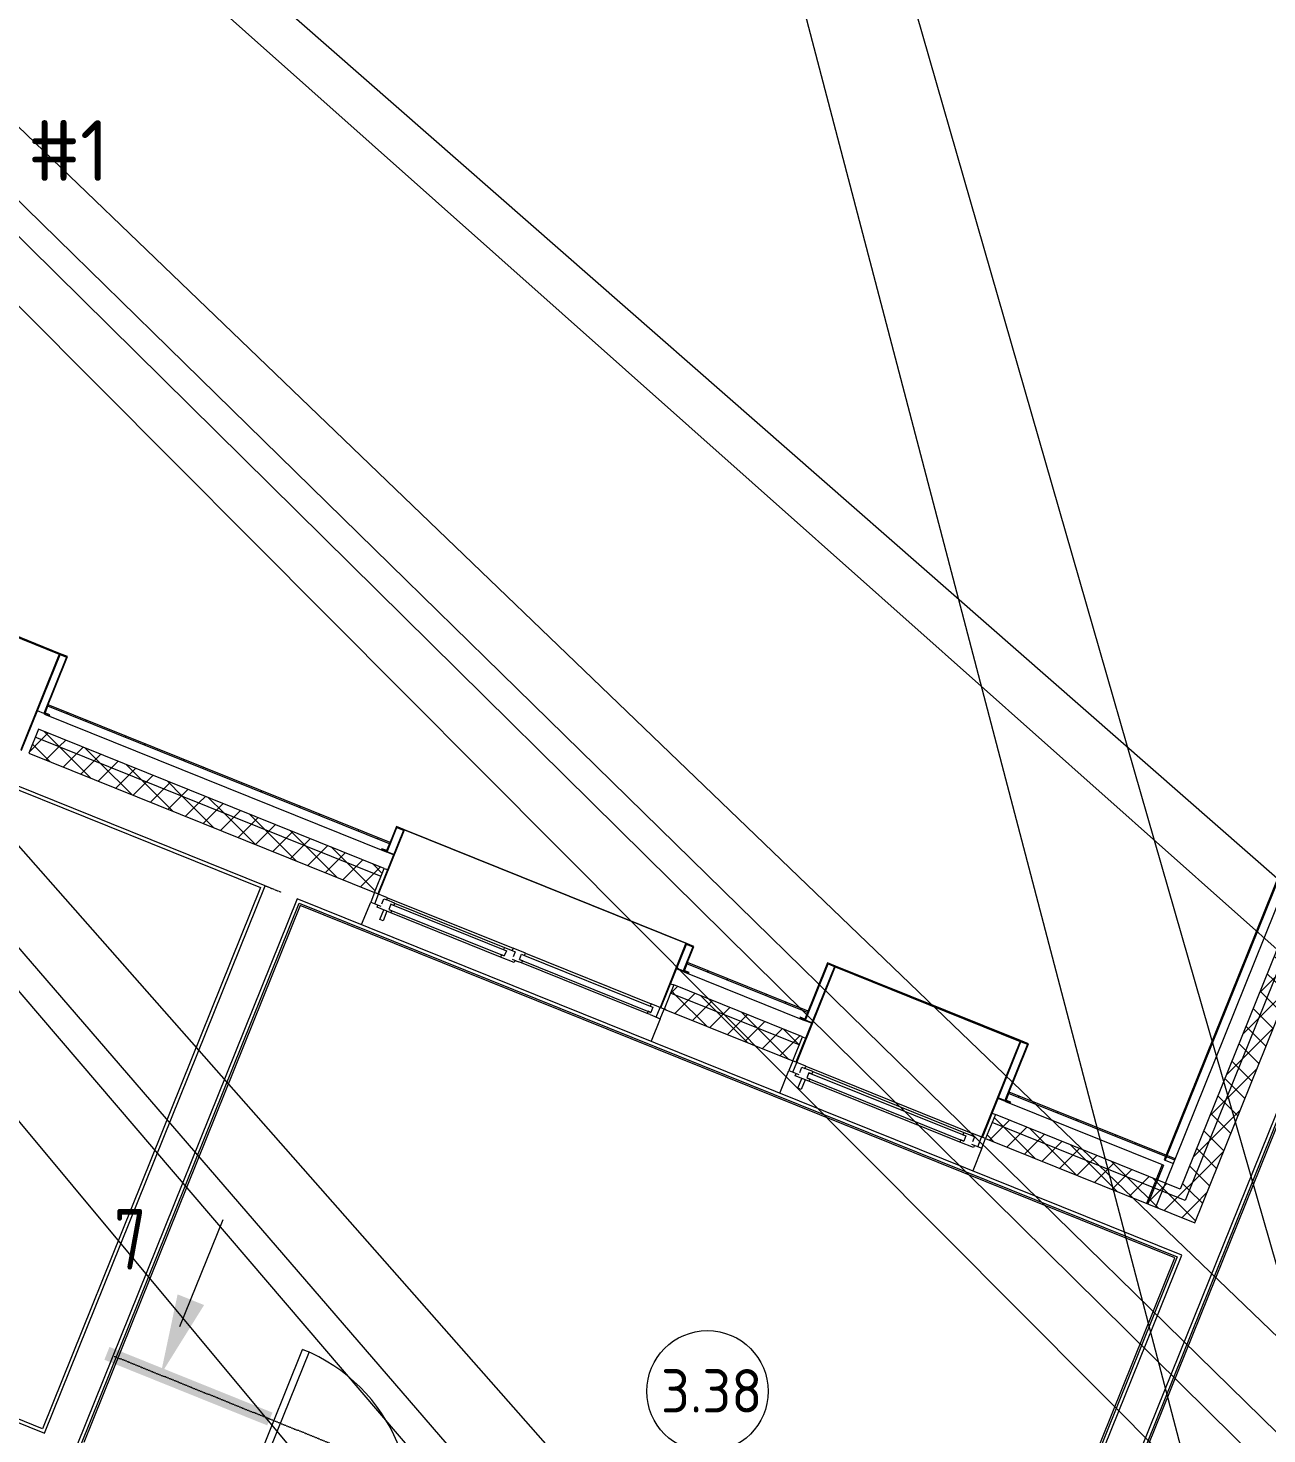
# Model space of a CAD drawing. Header units: millimetres. Extents: x -584918 to 2941280, y 3000189 to 4229862.
# Drawn here: x 172452 to 179597, y 4034362 to 4042472 of the extents above; entities that cross this region are included whole.
import ezdxf

# ---------------------------------------------------------------- set-up
doc = ezdxf.new("R2010")
doc.units = ezdxf.units.MM
for name, pattern in [('ASVP_Линия разреза', [20, 0, -10, 0, -10]), ('ASVP_Невидимые', [5, 3, -2]), ('ASVP_Штриховая_ш3 п1_5', [4.5, 3, -1.5])]:
    doc.linetypes.add(name, pattern=pattern)
for name, color, linetype, lineweight in [('_ Окна', 7, 'Continuous', 0), ('Аннотация', 7, 'Continuous', 0), ('Двери', 7, 'Continuous', 0), ('Линии разделители', 7, 'ASVP_Штриховая_ш3 п1_5', 0), ('Марки помещений', 7, 'Continuous', 0), ('Обобщенные модели', 7, 'Continuous', 0), ('Окна', 7, 'Continuous', 0), ('Разрезы', 7, 'Continuous', 0), ('Стены внутренние', 7, 'Continuous', 0), ('Стены наружные', 7, 'Continuous', 0), ('Стены отделка', 7, 'Continuous', 0), ('Стены перегородки', 7, 'Continuous', 0), ('Стены штриховка', 7, 'Continuous', 0), ('экспертиза ДУ пояснения', 6, 'Continuous', 0), ('экспертиза условные обозначения', 1, 'Continuous', 0)]:
    doc.layers.add(name, color=color, linetype=linetype, lineweight=lineweight)
doc.styles.add('GOST Common_1', font='', dxfattribs={"height": 700})
doc.styles.add('GOST Common_2', font='', dxfattribs={"height": 500})
doc.styles.add('GOST Common_5', font='', dxfattribs={"width": 0.9, "height": 500})
doc.styles.get('GOST Common_1').set_extended_font_data('GOST Common')
doc.styles.get('GOST Common_2').set_extended_font_data('GOST Common')
doc.styles.get('GOST Common_5').set_extended_font_data('GOST Common')
pattern_1 = [(45, (188753.27, 4005092.9), (-235.7317, 235.7317), []), (45, (188910.42, 4005092.9), (-235.7317, 235.7317), [])]
pattern_2 = [(45, (188753.27, 4005092.92), (-70.71068, 70.71068), []), (135, (188753.27, 4005092.92), (-70.71068, -70.71068), [])]

# ---------------------------------------------------------------- blocks, each defined once
blk = doc.blocks.new('Окно_ПВХ_1Створка_1Фрамуга-верх - ОП_2100_h_х1150_1ст1фр-7962691-АР Этаж 03')
at = {"layer": '_ Окна'}
for p, q in [((-519, 100), (-600, 100)), ((-600, 100), (-600, 40)), ((-575, 40), (-575, 100)), ((-537, 54), (-537, 86)), ((-537, 86), (-519, 86)), ((-519, 86), (-519, 100)), ((-470, 86), (-519, 86)), ((-470, 86), (-470, 72)), ((470, 86), (470, 72)), ((470, 86), (519, 86)), ((519, 100), (519, 86)), ((600, 100), (519, 100)), ((519, 86), (537, 86)), ((537, 86), (537, 54)), ((575, 40), (575, 100)), ((600, 40), (600, 100)), ((-600, 40), (-537, 40)), ((-555, 26), (-555, 40)), ((-470, 26), (-555, 26)), ((-488, 72), (-488, 40)), ((-470, 72), (-488, 72)), ((-488, 72), (488, 72)), ((-488, 40), (-470, 40)), ((-488, 40), (488, 40)), ((-470, 40), (-470, 26)), ((470, 72), (488, 72)), ((470, 40), (470, 26)), ((488, 40), (470, 40)), ((555, 26), (470, 26)), ((488, 72), (488, 40)), ((537, 40), (600, 40)), ((555, 40), (555, 26))]:
    blk.add_line(p, q, dxfattribs=at)
at = {"layer": 'Окна'}
for p, q in [((-519, 100), (519, 100)), ((-470, 86), (470, 86)), ((-513.5, -34), (-513.5, 26)), ((-493.5, 26), (-493.5, -34)), ((470, 26), (-470, 26)), ((-493.5, -34), (-513.5, -34))]:
    blk.add_line(p, q, dxfattribs=at)
blk = doc.blocks.new('Откос с зашивкой _верх_низ_ - Откос-7923133-АР Этаж 03')
at = {"layer": 'Обобщенные модели'}
for p, q in [((-1180, 300), (-1180, -300)), ((-1175, 300), (-1180, 300)), ((-1175, -300), (-1175, 300)), ((1180, 300), (1175, 300)), ((1175, 300), (1175, -300)), ((1180, -300), (1180, 300)), ((-1220, 55), (-1255, 55)), ((-1255, 55), (-1255, 50)), ((-1255, 50), (-1225, 50)), ((-1225, 50), (-1225, -300)), ((-1220, -295), (-1220, 55)), ((-1220, 55), (-1180, 55)), ((1180, 55), (1220, 55)), ((1255, 55), (1220, 55)), ((1220, 55), (1220, -295)), ((1225, -300), (1225, 50)), ((1225, 50), (1255, 50)), ((1255, 50), (1255, 55)), ((-1225, -300), (-1175, -300)), ((-1175, -295), (-1220, -295)), ((-1180, -300), (-1175, -300)), ((-1175, -300), (-1175, -295)), ((1175, -295), (-1175, -295)), ((-1175, -300), (1175, -300)), ((1175, -300), (-1175, -300)), ((1220, -295), (1175, -295)), ((1175, -295), (1175, -300)), ((1175, -300), (1180, -300)), ((1175, -300), (1225, -300))]:
    blk.add_line(p, q, dxfattribs=at)
blk = doc.blocks.new('Откос с зашивкой _верх_низ_ - Откос-V72-АР Этаж 03')
at = {"layer": 'Обобщенные модели'}
for p, q in [((-880, 300), (-880, -100)), ((-875, -100), (-875, 300)), ((875, 300), (875, -100)), ((880, -100), (880, 300)), ((-920, 55), (-955, 55)), ((-955, 55), (-955, 50)), ((-955, 50), (-925, 50)), ((-925, 50), (-925, -100)), ((-920, -95), (-920, 55)), ((-920, 55), (-880, 55)), ((880, 55), (920, 55)), ((955, 55), (920, 55)), ((920, 55), (920, -95)), ((925, -100), (925, 50)), ((925, 50), (955, 50)), ((955, 50), (955, 55)), ((-925, -100), (-875, -100)), ((-875, -95), (-920, -95)), ((-880, -100), (-875, -100)), ((-875, -100), (-875, -95)), ((-875, -100), (875, -100)), ((875, -100), (-875, -100)), ((920, -95), (875, -95)), ((875, -95), (875, -100)), ((875, -100), (880, -100)), ((875, -100), (925, -100))]:
    blk.add_line(p, q, dxfattribs=at)
blk = doc.blocks.new('Откос с зашивкой _верх_низ_ - Откос-7924463-АР Этаж 03')
at = {"layer": 'Обобщенные модели'}
for p, q in [((-580, 300), (-580, -300)), ((-575, -300), (-575, 300)), ((575, 300), (575, -300)), ((580, -300), (580, 300)), ((-620, 55), (-655, 55)), ((-655, 55), (-655, 50)), ((-655, 50), (-625, 50)), ((-625, 50), (-625, -300)), ((-620, -295), (-620, 55)), ((-620, 55), (-580, 55)), ((580, 55), (620, 55)), ((655, 55), (620, 55)), ((620, 55), (620, -295)), ((625, -300), (625, 50)), ((625, 50), (655, 50)), ((655, 50), (655, 55)), ((-625, -300), (-575, -300)), ((-575, -295), (-620, -295)), ((-580, -300), (-575, -300)), ((-575, -300), (-575, -295)), ((575, -295), (-575, -295)), ((-575, -300), (575, -300)), ((575, -300), (-575, -300)), ((620, -295), (575, -295)), ((575, -295), (575, -300)), ((575, -300), (580, -300)), ((575, -300), (625, -300))]:
    blk.add_line(p, q, dxfattribs=at)
blk = doc.blocks.new('ASVP_ДверьДеревянная_1 полотно - Входная_внутр_ 1000х2000h_полотно_ Г Пр _950 в свету_-7487840-АР Этаж 03')
at = {"layer": 'Двери', "lineweight": 18}
for p, q in [((-500, 1100), (-460, 1100)), ((-500, 100), (-500, 1100)), ((-460, 1100), (-460, 100)), ((-530, 100), (-500, 100)), ((-530, 30), (-530, 100)), ((-460, 100), (-500, 100)), ((-500, 100), (-500, 60)), ((500, 100), (530, 100)), ((500, 60), (500, 100)), ((530, 100), (530, 30)), ((-490, 30), (-530, 30)), ((-500, 60), (-490, 60)), ((-490, 60), (-490, 30)), ((490, 60), (500, 60)), ((490, 30), (490, 60)), ((530, 30), (490, 30))]:
    blk.add_line(p, q, dxfattribs=at)
at = {"layer": 'Двери', "linetype": 'ASVP_Невидимые', "lineweight": 18}
for p, q in [((-550, 100), (-530, 100)), ((-550, 30), (-550, 100)), ((-530, 100), (-530, 30)), ((530, 100), (550, 100)), ((530, 30), (530, 100)), ((550, 100), (550, 30)), ((-530, 30), (-550, 30)), ((550, 30), (530, 30))]:
    blk.add_line(p, q, dxfattribs=at)
at = {"layer": 'Двери'}
blk.add_arc((-500, 100), 1000, 0, 90, dxfattribs=at)
blk = doc.blocks.new('Окно_ПВХ_2Створки_1Фрамуга-верх - ОП_2100_h_х1750_2ст1фр-7979835-АР Этаж 03')
at = {"layer": '_ Окна'}
for p, q in [((-819, 100), (-900, 100)), ((-900, 100), (-900, 40)), ((-875, 40), (-875, 100)), ((-837, 54), (-837, 86)), ((-837, 86), (-819, 86)), ((-819, 86), (-819, 100)), ((-770, 86), (-819, 86)), ((-770, 86), (-770, 72)), ((-87, 86), (-87, 72)), ((-87, 86), (-38, 86)), ((38, 100), (-38, 100)), ((-38, 100), (-38, 86)), ((-38, 86), (-20, 86)), ((-20, 86), (-20, 54)), ((20, 54), (20, 86)), ((20, 86), (38, 86)), ((38, 86), (38, 100)), ((38, 86), (819, 86)), ((819, 100), (819, 86)), ((900, 100), (819, 100)), ((819, 86), (837, 86)), ((837, 86), (837, 54)), ((875, 40), (875, 100)), ((900, 40), (900, 100)), ((-900, 40), (-837, 40)), ((-855, 26), (-855, 40)), ((-770, 26), (-855, 26)), ((-788, 72), (-788, 40)), ((-770, 72), (-788, 72)), ((-788, 72), (-69, 72)), ((-788, 40), (-770, 40)), ((-788, 40), (-69, 40)), ((-770, 40), (-770, 26)), ((-87, 72), (-69, 72)), ((-87, 40), (-87, 26)), ((-69, 40), (-87, 40)), ((-2, 26), (-87, 26)), ((-69, 72), (-69, 40)), ((-20, 40), (20, 40)), ((-2, 40), (-2, 26)), ((20, 54), (837, 54)), ((20, 54), (38, 54)), ((38, 40), (20, 40)), ((38, 54), (38, 40)), ((819, 54), (819, 40)), ((837, 54), (819, 54)), ((837, 40), (819, 40)), ((837, 40), (900, 40))]:
    blk.add_line(p, q, dxfattribs=at)
at = {"layer": 'Окна'}
for p, q in [((-819, 100), (-38, 100)), ((-770, 86), (-87, 86)), ((38, 100), (819, 100)), ((-813.5, -34), (-813.5, 26)), ((-793.5, 26), (-793.5, -34)), ((-87, 26), (-770, 26)), ((819, 40), (38, 40)), ((-793.5, -34), (-813.5, -34))]:
    blk.add_line(p, q, dxfattribs=at)
blk = doc.blocks.new('Разрез - Номер вида сзади_3_5 мм-64069-АР Этаж 03')
at = {"layer": 'Разрезы'}
for points in [[(9.798, 0.404), (9.798, -0.394), (-0.333, -0.394), (-0.333, 0.404)], [(2.176, -4.675), (3, 0), (3.824, -4.675)]]:
    blk.add_hatch(color=256, dxfattribs=at).paths.add_polyline_path(points)
at = {"layer": 'Разрезы', "lineweight": 20}
blk.add_line((3, -3), (3, -9.663), dxfattribs=at)
blk = doc.blocks.new('ASVP_Марка_Помещение_ДваЗначения - Номер Площадь-685795-АР Этаж 03')
at = {"layer": 'Марки помещений'}
blk.add_circle((0, 0), 3.5, dxfattribs=at)

msp = doc.modelspace()

# ---------------------------------------------------------------- hatches: boundary and pattern name
at = {"layer": 'Стены наружные'}
h = msp.add_hatch(dxfattribs=at)
h.set_pattern_fill('FP_1', color=256, style=0, pattern_type=2)
h.set_pattern_definition(pattern_2)
h.paths.add_polyline_path([(179125.283, 4035709.197), (179143.972, 4035755.573), (178030.949, 4036204.105), (178012.26, 4036157.729), (179105.902, 4035717.008)])
h.paths.add_polyline_path([(176899.238, 4036606.26), (176917.926, 4036652.636), (176175.911, 4036951.657), (176157.222, 4036905.281), (176885.048, 4036611.979)])
h.paths.add_polyline_path([(174487.688, 4037578.079), (174506.377, 4037624.455), (172512.212, 4038428.074), (172493.523, 4038381.698), (174473.499, 4037583.797)])
h.paths.add_polyline_path([(170221.101, 4039297.449), (170239.79, 4039343.825), (168199.249, 4040166.133), (168180.56, 4040119.757), (170183.724, 4039312.512)])
h.paths.add_polyline_path([(166511.026, 4040792.555), (166529.561, 4040838.993), (165787.7, 4041137.952), (165769.011, 4041091.576), (166496.836, 4040798.273)])
h = msp.add_hatch(dxfattribs=at)
h.set_pattern_fill('FP_1', color=256, style=0, pattern_type=2)
h.set_pattern_definition(pattern_2)
h.paths.add_polyline_path([(179180.657, 4035579.068), (179218.035, 4035671.82), (178012.26, 4036157.729), (177974.883, 4036064.977), (179143.972, 4035593.851)])
h.paths.add_polyline_path([(176861.86, 4036513.508), (176899.238, 4036606.26), (176157.222, 4036905.281), (176119.845, 4036812.529), (176839.433, 4036522.546)])
h.paths.add_polyline_path([(174450.311, 4037485.327), (174487.688, 4037578.079), (172493.523, 4038381.698), (172456.145, 4038288.946), (174427.884, 4037494.364)])
h.paths.add_polyline_path([(170183.724, 4039204.698), (170221.101, 4039297.449), (168180.56, 4040119.757), (168143.182, 4040027.005), (170169.28, 4039210.518)])
h.paths.add_polyline_path([(166473.648, 4040699.803), (166511.026, 4040792.555), (165861.763, 4041054.198), (165824.385, 4040961.446), (166470.213, 4040701.187)])
h = msp.add_hatch(dxfattribs=at)
h.set_pattern_fill('FP_6', color=256, style=0, pattern_type=2)
h.set_pattern_definition(pattern_1)
h.paths.add_polyline_path([(174536.265, 4037765.507), (174539.256, 4037772.927), (172567.804, 4038567.392), (172565.288, 4038559.781), (174517.852, 4037772.927)])
h = msp.add_hatch(dxfattribs=at)
h.set_pattern_fill('FP_6', color=256, style=0, pattern_type=2)
h.set_pattern_definition(pattern_1)
h.paths.add_polyline_path([(179011.115, 4035939.568), (179729.139, 4037721.332), (179721.719, 4037724.322), (179003.695, 4035942.558)])
h = msp.add_hatch(dxfattribs=at)
h.set_pattern_fill('FP_1', color=256, style=0, pattern_type=2)
h.set_pattern_definition(pattern_2)
h.paths.add_polyline_path([(179143.972, 4035755.573), (179854.147, 4037517.859), (179807.771, 4037536.548), (179097.596, 4035774.262), (179105.902, 4035770.915)])
h = msp.add_hatch(dxfattribs=at)
h.set_pattern_fill('FP_1', color=256, style=0, pattern_type=2)
h.set_pattern_definition(pattern_2)
h.paths.add_polyline_path([(179218.035, 4035671.82), (179928.21, 4037434.106), (179835.458, 4037471.483), (179125.283, 4035709.197), (179180.657, 4035686.882)])
h = msp.add_hatch(dxfattribs=at)
h.set_pattern_fill('FP_6', color=256, style=0, pattern_type=2)
h.set_pattern_definition(pattern_1)
h.paths.add_polyline_path([(176947.815, 4036793.688), (176950.805, 4036801.108), (176255.166, 4037081.441), (176252.175, 4037074.021), (176934.885, 4036798.899)])
h = msp.add_hatch(dxfattribs=at)
h.set_pattern_fill('FP_6', color=256, style=0, pattern_type=2)
h.set_pattern_definition(pattern_1)
h.paths.add_polyline_path([(179011.544, 4035962.036), (179014.534, 4035969.456), (178110.203, 4036333.888), (178107.213, 4036326.468), (179011.115, 4035962.209)])
h = msp.add_hatch(dxfattribs=at)
h.set_pattern_fill('FP_6', color=256, style=0, pattern_type=2)
h.set_pattern_definition(pattern_1)
h.paths.add_polyline_path([(178965.888, 4035827.338), (179000.275, 4035912.67), (178992.855, 4035915.66), (178958.468, 4035830.328)])
at = {"layer": 'экспертиза условные обозначения', "lineweight": -3}
h = msp.add_hatch(dxfattribs=at)
h.set_pattern_fill('GRASS', color=3, scale=24)
h.set_pattern_definition([(90, (188374.25, 3759702.1), (-431.0523, 431.0523), [114.3, -747.8046]), (45, (188374.25, 3759702.1), (-431.0523, 431.0523), [114.3, -495.3]), (135, (188374.25, 3759702.1), (-431.0523, -431.0523), [114.3, -495.3])])
edge = h.paths.add_edge_path()
edge.add_line((167434.165, 4030642.249), (167434.165, 4032538.058))
edge.add_arc((168529.285, 4032545.285), 1095.144, 67.6731889, 180.3781121, ccw=False)
edge.add_line((168945.319, 4033558.329), (171901.702, 4032366.951))
edge.add_line((171901.702, 4032366.951), (172611.876, 4034129.237))
edge.add_line((172611.876, 4034129.237), (164634.165, 4037344.135))
edge.add_line((164634.165, 4037344.135), (164634.165, 4030642.249))
edge.add_line((164634.165, 4030642.249), (167434.165, 4030642.249))

# ---------------------------------------------------------------- linework, layer by layer
at = {"layer": 'Линии разделители'}
msp.add_line((173819.044, 4037524.089), (173911.796, 4037486.711), dxfattribs=at)
at = {"layer": 'Разрезы', "linetype": 'ASVP_Линия разреза'}
msp.add_line((178038.011, 4032759.078), (172937.57, 4034814.479), dxfattribs=at)
at = {"layer": 'Стены внутренние'}
for p, q in [((174375.556, 4037299.823), (174427.884, 4037429.676)), ((174021.16, 4037410.295), (172772.747, 4034312.381)), ((179066.863, 4035376.952), (174021.16, 4037410.295)), ((180018.193, 4037042.056), (178059.605, 4032181.857)), ((176097.418, 4036756.878), (176045.09, 4036627.026)), ((176787.105, 4036328.005), (176839.433, 4036457.857)), ((177952.456, 4036009.326), (177900.127, 4035879.473)), ((177818.45, 4032279.039), (179066.863, 4035376.952))]:
    msp.add_line(p, q, dxfattribs=at)
at = {"layer": 'Стены наружные'}
for p, q in [((174559.315, 4037702.311), (174517.577, 4037719.131)), ((174506.377, 4037624.455), (174524.928, 4037616.979)), ((176233.487, 4037027.645), (176191.748, 4037044.465)), ((176157.361, 4036959.133), (176175.911, 4036951.657)), ((176970.864, 4036730.492), (176929.126, 4036747.312)), ((176917.926, 4036652.636), (176936.477, 4036645.161)), ((178088.524, 4036280.092), (178046.786, 4036296.912)), ((178012.399, 4036211.58), (178030.949, 4036204.105))]:
    msp.add_line(p, q, dxfattribs=at)
at = {"layer": 'Стены отделка'}
for p, q in [((173819.044, 4037524.089), (165935.134, 4040701.187)), ((165946.208, 4040675.161), (173793.018, 4037513.014)), ((172567.804, 4038567.392), (172546.125, 4038513.596)), ((174539.256, 4037772.927), (172567.804, 4038567.392)), ((172546.125, 4038513.596), (174517.577, 4037719.131)), ((174517.577, 4037719.131), (174539.256, 4037772.927)), ((179724.709, 4037731.742), (179003.695, 4035942.558)), ((178956.198, 4035669.522), (179756.826, 4037656.267)), ((173793.018, 4037513.014), (172535.261, 4034391.913)), ((172546.336, 4034365.887), (173819.044, 4037524.089)), ((174004.548, 4037449.333), (172733.709, 4034295.769)), ((179105.902, 4035393.564), (174004.548, 4037449.333)), ((172759.735, 4034306.844), (174015.623, 4037423.308)), ((174015.623, 4037423.308), (179079.876, 4035382.489)), ((176255.166, 4037081.441), (176233.487, 4037027.645)), ((176233.487, 4037027.645), (176929.126, 4036747.312)), ((176950.805, 4036801.108), (176255.166, 4037081.441)), ((180001.581, 4037081.095), (178020.566, 4032165.244)), ((178046.592, 4032176.319), (180012.655, 4037055.069)), ((166526.738, 4036791.695), (172546.336, 4034365.887)), ((172535.261, 4034391.913), (166534.214, 4036810.245)), ((176929.126, 4036747.312), (176950.805, 4036801.108)), ((178110.203, 4036333.888), (178088.524, 4036280.092)), ((179068.33, 4035947.777), (178110.203, 4036333.888)), ((178088.524, 4036280.092), (178992.855, 4035915.66)), ((178992.855, 4035915.66), (178902.401, 4035691.201)), ((179003.695, 4035942.558), (179057.491, 4035920.879)), ((179079.876, 4035382.489), (177823.988, 4032266.026)), ((177835.063, 4032240), (179105.902, 4035393.564))]:
    msp.add_line(p, q, dxfattribs=at)
at = {"layer": 'Стены перегородки'}
for p, q in [((172512.212, 4038428.074), (172456.145, 4038288.946)), ((174506.377, 4037624.455), (172512.212, 4038428.074)), ((172456.145, 4038288.946), (174450.311, 4037485.327)), ((174450.311, 4037485.327), (174506.377, 4037624.455)), ((179807.771, 4037536.548), (179097.596, 4035774.262)), ((179180.657, 4035579.068), (179890.832, 4037341.354)), ((176175.911, 4036951.657), (176119.845, 4036812.529)), ((176917.926, 4036652.636), (176175.911, 4036951.657)), ((176119.845, 4036812.529), (176861.86, 4036513.508)), ((176861.86, 4036513.508), (176917.926, 4036652.636)), ((178030.949, 4036204.105), (177974.883, 4036064.977)), ((179097.596, 4035774.262), (178030.949, 4036204.105)), ((177974.883, 4036064.977), (179180.657, 4035579.068))]:
    msp.add_line(p, q, dxfattribs=at)
at = {"layer": 'Стены штриховка'}
for p, q in [((174536.265, 4037765.507), (172564.814, 4038559.972)), ((174487.688, 4037578.079), (172493.523, 4038381.698)), ((179011.115, 4035939.568), (179729.139, 4037721.332)), ((179835.458, 4037471.483), (179125.283, 4035709.197)), ((176947.815, 4036793.688), (176252.175, 4037074.021)), ((176899.238, 4036606.26), (176157.222, 4036905.281)), ((179065.34, 4035940.357), (178107.213, 4036326.468)), ((179125.283, 4035709.197), (178012.26, 4036157.729)), ((179000.275, 4035912.67), (178909.822, 4035688.21)), ((178992.855, 4035915.66), (179000.275, 4035912.67))]:
    msp.add_line(p, q, dxfattribs=at)
at = {"layer": 'экспертиза ДУ пояснения'}
for points in [[(180237.456, 4029950.349), (170377.388, 4067571.086)], [(170377.388, 4067571.086), (181187.117, 4030001.57)], [(148498.361, 4064875.94), (187664.311, 4017827.005)], [(188616.346, 4017945.978), (148498.361, 4064875.94)], [(194269.216, 4011811.649), (148498.361, 4064875.94)], [(148498.361, 4064875.94), (195205.731, 4011868.456)], [(201193.548, 4011941.16), (148498.361, 4064875.94)], [(148498.361, 4064875.94), (202128.636, 4011903.308)], [(207160.158, 4007437.336), (148498.361, 4064875.94)], [(148498.361, 4064875.94), (208108.666, 4007571.506)], [(214637.757, 4006036.567), (148498.361, 4064875.94)], [(148498.361, 4064875.94), (215582.524, 4006080.099)]]:
    msp.add_lwpolyline(points, dxfattribs=at)

# ---------------------------------------------------------------- block references
at = {"layer": 'Двери', "rotation": 338.0513009164578}
msp.add_blockref('ASVP_ДверьДеревянная_1 полотно - Входная_внутр_ 1000х2000h_полотно_ Г Пр _950 в свету_-7487840-АР Этаж 03', (174087.609, 4033642.353), dxfattribs=at)
at = {"layer": 'Марки помещений', "xscale": 99.99999999999993, "yscale": 99.99999999999993, "zscale": 99.99999999999993}
msp.add_blockref('ASVP_Марка_Помещение_ДваЗначения - Номер Площадь-685795-АР Этаж 03', (176370.283, 4034607.474), dxfattribs=at)
at = {"layer": 'Обобщенные модели'}
for name, p, rotation in [('Откос с зашивкой _верх_низ_ - Откос-7923133-АР Этаж 03', (171431.593, 4039025.268), 158.0513009164575), ('Откос с зашивкой _верх_низ_ - Откос-V72-АР Этаж 03', (175397.211, 4037427.184), 158.051300916457), ('Откос с зашивкой _верх_низ_ - Откос-7924463-АР Этаж 03', (177530.504, 4036567.498), 158.0513009164577)]:
    msp.add_blockref(name, p, dxfattribs=dict(at, rotation=rotation))
at = {"layer": 'Окна', "rotation": 338.0513009164579}
for name, p in [('Окно_ПВХ_2Створки_1Фрамуга-верх - ОП_2100_h_х1750_2ст1фр-7979835-АР Этаж 03', (175247.7, 4037056.176)), ('Окно_ПВХ_1Створка_1Фрамуга-верх - ОП_2100_h_х1150_1ст1фр-7962691-АР Этаж 03', (177380.994, 4036196.491))]:
    msp.add_blockref(name, p, dxfattribs=at)
at = {"layer": 'Разрезы', "extrusion": (0, 0, -1), "xscale": 99.99999999999993, "yscale": 99.99999999999993, "zscale": 99.99999999999993, "rotation": 201.9486990835426}
msp.add_blockref('Разрез - Номер вида сзади_3_5 мм-64069-АР Этаж 03', (-172937.57, 4034814.479), dxfattribs=at)

# ---------------------------------------------------------------- texts
at = {"layer": 'Аннотация', "insert": (172239.182, 4041940.044), "char_height": 350, "width": 663.79725, "attachment_point": 1, "style": 'GOST Common_1'}
msp.add_mtext(' #1', dxfattribs=at)
at = {"layer": 'Марки помещений', "insert": (176101.626, 4034735.199), "char_height": 250, "width": 663.79725, "attachment_point": 1, "style": 'GOST Common_2'}
msp.add_mtext('3.38', dxfattribs=at)
at = {"layer": 'Разрезы', "insert": (172947.415, 4035659.773), "char_height": 350, "width": 243.713, "attachment_point": 1, "style": 'GOST Common_5'}
msp.add_mtext('\\fGOST Common|b0|i0|c204|p34|;\\W.8;7', dxfattribs=at)

doc.saveas('drawing.dxf')
